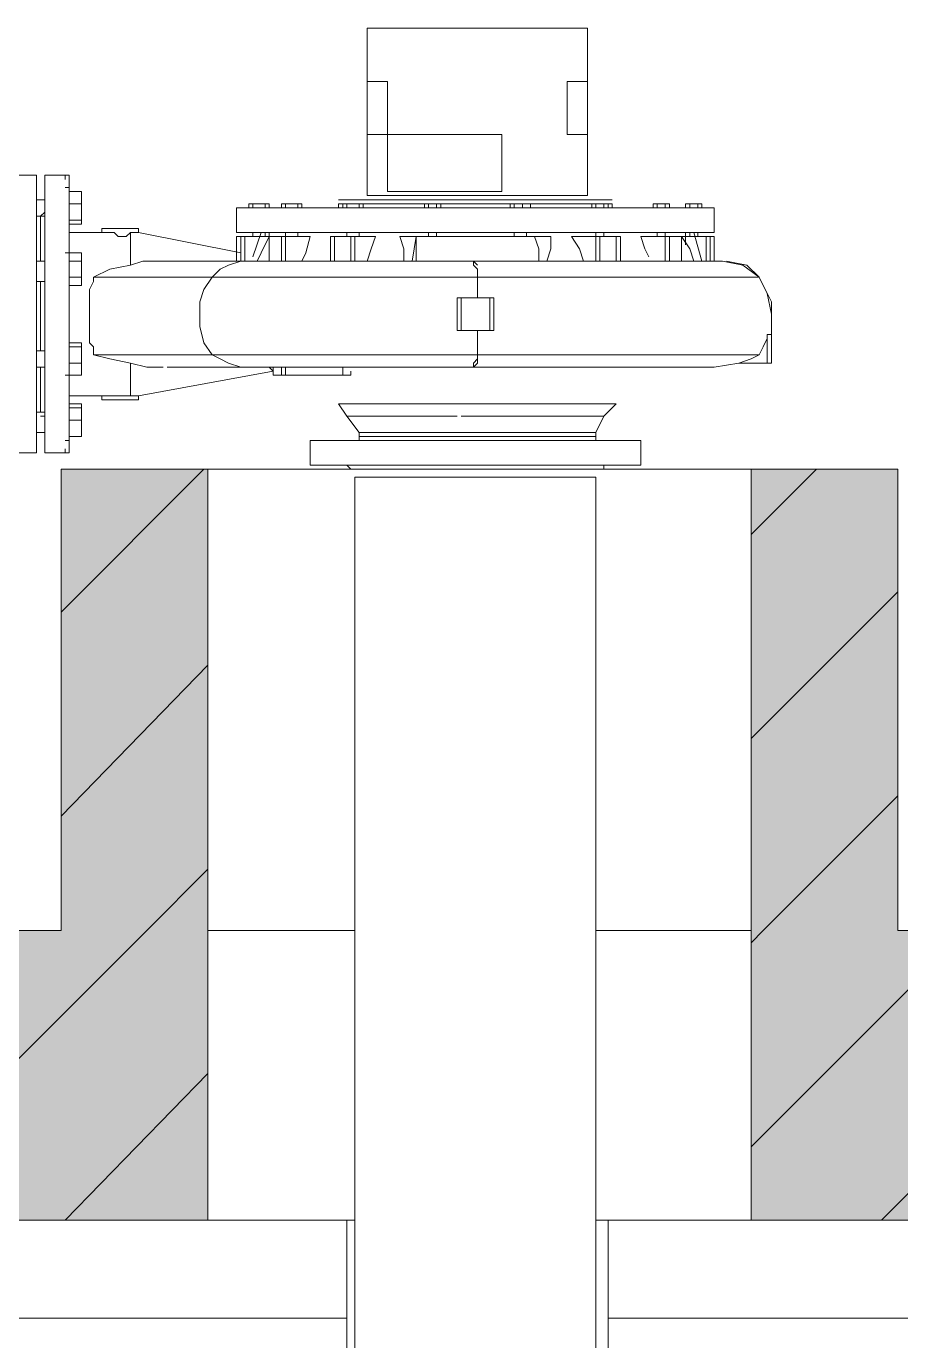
# Model space of a CAD drawing. Extents: x -187 to 52, y -9 to 65.
# Drawn here: x -128.568 to -127.662, y 35.073 to 36.434 of the extents above; entities that cross this region are included whole.
import ezdxf

# ---------------------------------------------------------------- set-up
doc = ezdxf.new("R2010")
doc.units = 0
doc.header["$MEASUREMENT"] = 0
doc.layers.add('PDF4_Geometría', color=7, linetype='Continuous')
doc.layers.add('PDF4_Rellenos sólidos', color=7, linetype='Continuous', true_color=0xffffff)

msp = doc.modelspace()

# ---------------------------------------------------------------- hatches: boundary and pattern name
at = {"layer": 'PDF4_Rellenos sólidos', "transparency": 33554559}
h = msp.add_hatch(color=256, dxfattribs=at)
h.paths.add_polyline_path([(-128.38, 35.4975), (-128.38, 35.9754), (-128.5322, 35.9754), (-128.5322, 35.4975)])
h.paths.add_polyline_path([(-127.8175, 35.9754), (-127.8175, 35.4975), (-127.6653, 35.4975), (-127.6653, 35.9754)])
h = msp.add_hatch(color=256, dxfattribs=at)
h.paths.add_polyline_path([(-128.38, 35.1973), (-128.38, 35.4975), (-132.3638, 35.4975), (-132.3638, 35.1973)])
h.paths.add_polyline_path([(-127.8175, 35.4975), (-127.8175, 35.1973), (-123.9225, 35.1973), (-123.9225, 35.4975)])

# ---------------------------------------------------------------- linework, layer by layer
at = {"layer": 'PDF4_Geometría', "lineweight": 9}
for points in [[(-124.1213, 42.2387), (-124.1213, 42.0399), (-124.1213, 35.4975), (-124.282, 35.4975), (-124.282, 37.5063), (-125.2843, 37.5063), (-125.2843, 35.4975), (-126.6714, 35.4975), (-126.8702, 35.4975), (-127.6653, 35.4975)], [(-128.5576, 36.2545), (-128.5576, 36.2672), (-128.5576, 36.2757), (-128.5576, 36.2799), (-128.5576, 36.2757), (-128.5576, 36.2672), (-128.5576, 36.2418), (-128.5576, 36.2122), (-128.5576, 36.1742), (-128.5576, 36.1361), (-128.5576, 36.17), (-128.5491, 36.17), (-128.5491, 36.1742), (-128.5491, 36.1869), (-128.5491, 36.1911), (-128.5576, 36.1911), (-128.5576, 36.1953)], [(-128.5491, 36.1361), (-128.5491, 36.1742), (-128.5491, 36.2122), (-128.5491, 36.2418), (-128.5491, 36.2672), (-128.5491, 36.2757), (-128.5491, 36.2799), (-128.5491, 36.2757), (-128.5491, 36.2672), (-128.5491, 36.2545)], [(-128.5238, 36.2799), (-128.5491, 36.2799)], [(-128.5491, 36.2545), (-128.5491, 36.2672), (-128.5491, 36.2757), (-128.5491, 36.2799), (-128.5491, 36.2757), (-128.5491, 36.2672), (-128.5491, 36.2418), (-128.5491, 36.2122), (-128.5491, 36.1742), (-128.5491, 36.1361)], [(-128.528, 36.2757), (-128.528, 36.2799), (-128.528, 36.2757)], [(-128.528, 36.2757), (-128.528, 36.2799), (-128.528, 36.2757)], [(-128.5238, 36.2207), (-128.5238, 36.2376), (-128.5238, 36.2418), (-128.5238, 36.2461), (-128.5238, 36.2503), (-128.5238, 36.2545), (-128.5238, 36.2672), (-128.5238, 36.2757), (-128.5238, 36.2799), (-128.5238, 36.2757), (-128.5238, 36.2672), (-128.5238, 36.2418), (-128.5238, 36.2122), (-128.5238, 36.1742), (-128.5238, 36.1361), (-128.5238, 36.0938), (-128.5238, 36.06), (-128.5238, 36.0304), (-128.5238, 36.005), (-128.5238, 35.9966), (-128.5238, 35.9923), (-128.5238, 35.9966), (-128.5238, 36.005), (-128.5238, 36.0135), (-128.5238, 36.005), (-128.5238, 36.0135), (-128.5238, 36.0177), (-128.5238, 36.0135), (-128.5238, 36.0092), (-128.5111, 36.0092), (-128.5111, 36.0262), (-128.5111, 36.0389)], [(-128.5238, 36.2672), (-128.528, 36.2672)], [(-128.5238, 36.2588), (-128.5238, 36.2672), (-128.5238, 36.2588)], [(-128.5238, 36.2588), (-128.5238, 36.2672), (-128.5238, 36.2588)], [(-128.5238, 36.2588), (-128.5238, 36.2672), (-128.5238, 36.2588)], [(-128.5111, 36.2334), (-128.5111, 36.2503), (-128.5238, 36.2503), (-128.5238, 36.2588), (-128.5238, 36.2672), (-128.5238, 36.2588), (-128.5238, 36.2461), (-128.5238, 36.2334)], [(-128.5576, 36.2588), (-128.5576, 36.2503)], [(-128.5491, 36.2545), (-128.5576, 36.2545)], [(-128.5491, 36.2545), (-128.5576, 36.2545)], [(-128.5491, 36.2503), (-128.5491, 36.2588)], [(-128.5491, 36.2545), (-128.5491, 36.2503), (-128.5491, 36.2461), (-128.5491, 36.2418), (-128.5491, 36.2376), (-128.5491, 36.2207), (-128.5491, 36.1996)], [(-128.5111, 36.2503), (-128.5111, 36.263), (-128.5238, 36.263)], [(-127.8556, 36.2461), (-127.8598, 36.2461), (-127.881, 36.2461), (-127.9106, 36.2461), (-127.9486, 36.2461), (-127.9951, 36.2461), (-128.0459, 36.2461), (-128.1009, 36.2461), (-128.1558, 36.2461), (-128.2108, 36.2461), (-128.2573, 36.2461), (-128.2954, 36.2461), (-128.325, 36.2461), (-128.3419, 36.2461), (-128.3504, 36.2461), (-128.3419, 36.2461), (-128.3377, 36.2461), (-128.3377, 36.2503), (-128.3335, 36.2503), (-128.3208, 36.2503), (-128.3165, 36.2503), (-128.3165, 36.2461), (-128.3039, 36.2461), (-128.3039, 36.2503), (-128.2996, 36.2503), (-128.2869, 36.2503), (-128.2827, 36.2503), (-128.2827, 36.2461), (-128.2573, 36.2461), (-128.2447, 36.2461)], [(-128.3335, 36.2461), (-128.3335, 36.2503)], [(-128.3208, 36.2461), (-128.3208, 36.2503)], [(-128.2996, 36.2461), (-128.2996, 36.2503)], [(-128.2869, 36.2461), (-128.2869, 36.2503)], [(-128.2193, 36.2503), (-128.2193, 36.2461), (-128.2235, 36.2461), (-128.2362, 36.2461), (-128.2404, 36.2461), (-128.2404, 36.2503)], [(-128.2362, 36.2461), (-128.2362, 36.2503)], [(-128.2235, 36.2461), (-128.2235, 36.2503)], [(-128.1516, 36.2461), (-128.1516, 36.2503)], [(-128.1432, 36.2461), (-128.1432, 36.2503)], [(-128.0628, 36.2461), (-128.0628, 36.2503)], [(-128.0543, 36.2461), (-128.0543, 36.2503)], [(-127.9655, 36.2503), (-127.9655, 36.2461), (-127.9698, 36.2461), (-127.9782, 36.2461), (-127.9824, 36.2461), (-127.9824, 36.2503)], [(-127.9782, 36.2461), (-127.9782, 36.2503)], [(-127.9698, 36.2461), (-127.9698, 36.2503)], [(-127.8725, 36.2207), (-127.8598, 36.2207), (-127.8556, 36.2207), (-127.8556, 36.2461), (-127.8598, 36.2461), (-127.8683, 36.2461), (-127.8683, 36.2503), (-127.8725, 36.2503), (-127.881, 36.2503), (-127.8852, 36.2503), (-127.8852, 36.2461), (-127.9021, 36.2461), (-127.9021, 36.2503), (-127.9063, 36.2503), (-127.9148, 36.2503), (-127.919, 36.2503), (-127.919, 36.2461), (-127.9486, 36.2461), (-127.9613, 36.2461)], [(-127.9148, 36.2461), (-127.9148, 36.2503)], [(-127.9063, 36.2461), (-127.9063, 36.2503)], [(-127.881, 36.2461), (-127.881, 36.2503)], [(-127.8725, 36.2461), (-127.8725, 36.2503)], [(-128.5491, 36.2461), (-128.5491, 36.2376), (-128.5576, 36.2376), (-128.5534, 36.2376), (-128.5534, 36.2207), (-128.5534, 36.1996), (-128.5534, 36.1911), (-128.5534, 36.1996), (-128.5534, 36.2207), (-128.5534, 36.2376), (-128.5491, 36.2418)], [(-128.5576, 36.2461), (-128.5576, 36.2376), (-128.5576, 36.2207), (-128.5576, 36.1996)], [(-128.3504, 36.2461), (-128.3504, 36.2207)], [(-128.5238, 36.2334), (-128.5238, 36.2292), (-128.5238, 36.2334)], [(-128.5238, 36.2334), (-128.5238, 36.2292), (-128.5238, 36.2334)], [(-128.5238, 36.2334), (-128.5238, 36.2292), (-128.5238, 36.2334)], [(-128.5238, 36.2334), (-128.5238, 36.2292), (-128.5238, 36.2334)], [(-128.5534, 36.1996), (-128.5534, 36.2038), (-128.5534, 36.2122)], [(-128.3335, 36.2207), (-128.3419, 36.2207), (-128.3504, 36.2207), (-128.3419, 36.2207), (-128.325, 36.2207), (-128.2954, 36.2207), (-128.2573, 36.2207), (-128.2108, 36.2207), (-128.1558, 36.2207), (-128.1009, 36.2207), (-128.0459, 36.2207), (-127.9951, 36.2207), (-127.9486, 36.2207), (-127.9106, 36.2207), (-127.881, 36.2207), (-127.8598, 36.2207), (-127.8556, 36.2207)], [(-128.3165, 36.2207), (-128.3165, 36.208)], [(-128.3123, 36.2207), (-128.3039, 36.2207)], [(-128.2996, 36.2207), (-128.2996, 36.2165)], [(-128.2869, 36.2165), (-128.2869, 36.2207)], [(-128.2362, 36.2207), (-128.2362, 36.2165)], [(-128.2235, 36.2165), (-128.2235, 36.2207)], [(-128.1516, 36.2207), (-128.1516, 36.2165)], [(-128.1432, 36.2165), (-128.1432, 36.2207)], [(-128.0755, 36.2207), (-128.0628, 36.2207), (-128.0628, 36.2165)], [(-128.0543, 36.2207), (-128.029, 36.2207)], [(-128.0501, 36.2165), (-128.0501, 36.2207)], [(-127.9782, 36.2207), (-127.9782, 36.2165)], [(-127.9698, 36.2165), (-127.9698, 36.2207)], [(-127.9148, 36.2207), (-127.9148, 36.2165)], [(-127.9063, 36.2165), (-127.9063, 36.2207)], [(-127.8936, 36.2207), (-127.8852, 36.2207)], [(-127.8852, 36.208), (-127.8852, 36.2207), (-127.881, 36.2207)], [(-128.5491, 36.1953), (-128.5491, 36.1911), (-128.5491, 36.1869), (-128.5491, 36.1826)], [(-128.5238, 36.1911), (-128.5238, 36.1869), (-128.5238, 36.1826), (-128.5238, 36.1784), (-128.5238, 36.1742), (-128.5111, 36.1742), (-128.5111, 36.1657), (-128.5238, 36.1657), (-128.5238, 36.1742), (-128.5238, 36.1911), (-128.5238, 36.1996), (-128.528, 36.1996)], [(-128.5111, 36.1742), (-128.5111, 36.1911), (-128.5238, 36.1911), (-128.5238, 36.1869), (-128.5238, 36.1784), (-128.5238, 36.17), (-128.5238, 36.1615), (-128.5238, 36.17), (-128.5238, 36.1826), (-128.5238, 36.1953), (-128.5238, 36.1996), (-128.5111, 36.1996), (-128.5111, 36.1911)], [(-128.5238, 36.1996), (-128.5238, 36.1953)], [(-128.5576, 36.1911), (-128.5576, 36.1869), (-128.5576, 36.1742), (-128.5576, 36.17)], [(-128.5238, 36.1784), (-128.5238, 36.1869)], [(-128.5534, 36.1023), (-128.5534, 36.1361), (-128.5534, 36.17)], [(-128.5491, 36.1784), (-128.5491, 36.1742)], [(-128.5491, 36.17), (-128.5491, 36.1361), (-128.5491, 36.1023)], [(-128.5576, 36.0981), (-128.5576, 36.1023), (-128.5576, 36.1361), (-128.5576, 36.0938), (-128.5576, 36.06), (-128.5576, 36.0304), (-128.5576, 36.005), (-128.5576, 35.9966), (-128.5576, 35.9923), (-128.5576, 35.9966), (-128.5576, 36.005), (-128.5576, 36.0135), (-128.5576, 36.0177), (-128.5576, 36.0135), (-128.5576, 36.0219)], [(-128.5491, 36.1361), (-128.5491, 36.0981)], [(-128.5491, 36.1361), (-128.5491, 36.0938), (-128.5491, 36.06), (-128.5491, 36.0304), (-128.5491, 36.005), (-128.5491, 35.9966), (-128.5491, 35.9923), (-128.5491, 35.9966), (-128.5491, 36.005), (-128.5491, 36.0135)], [(-128.528, 36.0727), (-128.5238, 36.0727), (-128.5238, 36.0854), (-128.5238, 36.1023), (-128.5238, 36.1065), (-128.5111, 36.1065), (-128.5111, 36.1023), (-128.5238, 36.1023), (-128.5238, 36.0896), (-128.5238, 36.0769), (-128.5238, 36.0727), (-128.5238, 36.0769)], [(-128.5111, 36.0854), (-128.5111, 36.1023)], [(-128.5491, 36.0811), (-128.5491, 36.0854), (-128.5491, 36.0896), (-128.5491, 36.0938), (-128.5491, 36.06), (-128.5491, 36.0304), (-128.5491, 36.005), (-128.5491, 35.9966), (-128.5491, 35.9923), (-128.5491, 35.9966), (-128.5491, 36.005), (-128.5491, 36.0135), (-128.5491, 36.0177), (-128.5491, 36.0135), (-128.5491, 36.0219)], [(-128.5238, 36.0938), (-128.5238, 36.0896), (-128.5238, 36.0854), (-128.5238, 36.0811), (-128.5238, 36.0854), (-128.5111, 36.0854), (-128.5111, 36.0727), (-128.5238, 36.0727)], [(-128.5491, 36.0262), (-128.5491, 36.0346), (-128.5491, 36.0431), (-128.5491, 36.0346), (-128.5576, 36.0346), (-128.5534, 36.0346), (-128.5534, 36.0515), (-128.5534, 36.0727), (-128.5534, 36.0811), (-128.5534, 36.0727), (-128.5534, 36.0515), (-128.5534, 36.0346)], [(-128.5576, 36.0811), (-128.5576, 36.0727), (-128.5576, 36.0515), (-128.5576, 36.0346), (-128.5576, 36.0262)], [(-128.5534, 36.06), (-128.5534, 36.0685), (-128.5534, 36.0727)], [(-128.5491, 36.0769), (-128.5491, 36.0727), (-128.5491, 36.0515), (-128.5491, 36.0346)], [(-128.5534, 36.0431), (-128.5534, 36.0473)], [(-128.5238, 36.0346), (-128.5238, 36.0515)], [(-128.5238, 36.0389), (-128.5238, 36.0431), (-128.5238, 36.0389)], [(-128.5238, 36.0389), (-128.5238, 36.0431), (-128.5238, 36.0389)], [(-128.5111, 36.0092), (-128.5111, 36.0135), (-128.5111, 36.0304), (-128.5111, 36.0431), (-128.5238, 36.0431)], [(-128.5238, 36.0389), (-128.5111, 36.0389), (-128.5111, 36.0262), (-128.5111, 36.0092), (-128.5238, 36.0092), (-128.5238, 36.0135)], [(-128.5534, 36.0304), (-128.5491, 36.0304), (-128.5491, 36.0262), (-128.5491, 36.0219), (-128.5491, 36.0177)], [(-128.5238, 36.0262), (-128.5111, 36.0262)], [(-128.528, 36.005), (-128.5238, 36.005)], [(-128.5238, 36.0135), (-128.5238, 36.005), (-128.5238, 36.0135)], [(-128.5238, 36.0135), (-128.5238, 36.005), (-128.5238, 36.0135)], [(-128.2743, 36.005), (-128.2743, 35.9796), (-128.2658, 35.9796), (-128.2489, 35.9796), (-128.2277, 35.9796), (-128.2362, 35.9796), (-128.2277, 35.9796), (-128.215, 35.9796), (-128.1897, 35.9796), (-128.1685, 35.9796), (-128.1558, 35.9796), (-128.1474, 35.9796), (-128.122, 35.9796)], [(-128.2235, 36.005), (-128.2489, 36.005), (-128.2658, 36.005), (-128.2743, 36.005), (-128.2658, 36.005), (-128.2489, 36.005), (-128.2235, 36.005), (-128.1897, 36.005), (-128.1474, 36.005), (-128.1009, 36.005), (-128.0586, 36.005), (-128.0163, 36.005), (-127.9824, 36.005), (-127.9528, 36.005), (-127.9359, 36.005), (-127.9317, 36.005)], [(-127.9698, 35.9754), (-127.9698, 35.9796), (-127.974, 35.9796), (-127.9528, 35.9796), (-127.9359, 35.9796), (-127.9317, 35.9796), (-127.9317, 36.005), (-127.9359, 36.005), (-127.9528, 36.005), (-127.9782, 36.005)], [(-128.5491, 35.9923), (-128.5238, 35.9923)], [(-128.528, 35.9966), (-128.528, 35.9923), (-128.528, 35.9966)], [(-128.528, 35.9966), (-128.528, 35.9923), (-128.528, 35.9966)], [(-128.2743, 35.9796), (-128.2658, 35.9796), (-128.2489, 35.9796), (-128.2235, 35.9796), (-128.1897, 35.9796), (-128.1474, 35.9796), (-128.1009, 35.9796), (-128.0586, 35.9796), (-128.0163, 35.9796), (-127.9824, 35.9796), (-127.9528, 35.9796), (-127.9359, 35.9796), (-127.9317, 35.9796)], [(-128.2362, 35.9796), (-128.232, 35.9754), (-128.2277, 35.9754), (-128.2108, 35.9754), (-128.1897, 35.9754), (-128.1558, 35.9754), (-128.122, 35.9754)], [(-128.1178, 35.9796), (-128.0839, 35.9796), (-128.0586, 35.9796)], [(-128.0543, 35.9796), (-128.0459, 35.9796), (-128.0374, 35.9796)], [(-128.0332, 35.9796), (-128.0163, 35.9796), (-127.9909, 35.9796), (-127.974, 35.9796), (-127.9698, 35.9796)], [(-128.5322, 35.8274), (-128.3842, 35.9754)], [(-128.38, 35.9754), (-128.3631, 35.9754), (-128.3419, 35.9754), (-128.3081, 35.9754), (-128.27, 35.9754), (-128.2277, 35.9754), (-128.177, 35.9754), (-128.1262, 35.9754), (-128.0713, 35.9754), (-128.0205, 35.9754), (-127.9698, 35.9754), (-127.9275, 35.9754), (-127.8894, 35.9754), (-127.8556, 35.9754), (-127.8344, 35.9754), (-127.8175, 35.9754)], [(-128.1178, 35.9754), (-128.0839, 35.9754), (-128.0459, 35.9754), (-128.0163, 35.9754), (-127.9909, 35.9754), (-127.9782, 35.9754), (-127.9698, 35.9754), (-127.9782, 35.9754), (-127.9909, 35.9754), (-128.0163, 35.9754), (-128.0459, 35.9754), (-128.0839, 35.9754), (-128.122, 35.9754), (-128.1558, 35.9754), (-128.1897, 35.9754), (-128.2108, 35.9754), (-128.2277, 35.9754), (-128.232, 35.9754)], [(-128.2277, 35.967), (-127.9782, 35.967), (-127.9909, 35.967), (-128.0121, 35.967), (-128.0417, 35.967), (-128.0713, 35.967), (-128.1009, 35.967), (-128.1305, 35.967), (-128.1601, 35.967), (-128.1897, 35.967), (-128.2108, 35.967), (-128.2277, 35.967), (-128.2277, 34.2288), (-127.9782, 34.2288), (-127.9782, 35.967)], [(-127.8175, 35.9078), (-127.7498, 35.9754)], [(-127.8175, 35.6963), (-127.6653, 35.8485)], [(-128.5322, 35.6159), (-128.38, 35.7724)], [(-127.8175, 35.4848), (-127.8048, 35.4975), (-127.6653, 35.6371)], [(-128.7437, 35.1973), (-128.4434, 35.4975), (-128.38, 35.561)], [(-128.5322, 35.4975), (-129.4161, 35.4975), (-129.6191, 35.4975), (-131.0147, 35.4975)], [(-128.38, 35.4975), (-128.3631, 35.4975), (-128.3419, 35.4975), (-128.3081, 35.4975), (-128.27, 35.4975), (-128.2277, 35.4975), (-128.27, 35.4975), (-128.3081, 35.4975), (-128.3419, 35.4975), (-128.3631, 35.4975)], [(-127.8344, 35.4975), (-127.8556, 35.4975), (-127.8894, 35.4975), (-127.9275, 35.4975), (-127.9698, 35.4975), (-127.9782, 35.4975), (-127.974, 35.4975), (-127.9275, 35.4975), (-127.8894, 35.4975), (-127.8556, 35.4975), (-127.8344, 35.4975), (-127.8175, 35.4975)], [(-127.8175, 35.2734), (-127.5934, 35.4975)], [(-127.6822, 35.1973), (-127.3819, 35.4975)], [(-128.528, 35.1973), (-128.38, 35.3495)], [(-132.165, 35.0958), (-132.165, 35.1973), (-128.2362, 35.1973), (-128.2658, 35.1973), (-128.3123, 35.1973), (-128.3461, 35.1973), (-128.3758, 35.1973), (-128.3927, 35.1973), (-128.3969, 35.1973), (-128.3927, 35.1973), (-128.3758, 35.1973), (-128.3461, 35.1973), (-128.3123, 35.1973), (-128.2658, 35.1973), (-128.2277, 35.1973), (-128.27, 35.1973), (-128.3081, 35.1973), (-128.3419, 35.1973), (-128.3631, 35.1973), (-128.38, 35.1973)], [(-128.2362, 35.1973), (-128.2362, 34.2288)], [(-124.1213, 35.0958), (-127.9655, 35.0958), (-124.1213, 35.0958), (-124.1213, 35.1973), (-127.9655, 35.1973), (-127.9317, 35.1973), (-127.8852, 35.1973), (-127.8513, 35.1973), (-127.8217, 35.1973), (-127.8048, 35.1973), (-127.8006, 35.1973), (-127.8048, 35.1973), (-127.8217, 35.1973), (-127.8513, 35.1973), (-127.8852, 35.1973), (-127.9317, 35.1973), (-127.9782, 35.1973), (-127.974, 35.1973), (-127.9275, 35.1973), (-127.8894, 35.1973), (-127.8556, 35.1973), (-127.8344, 35.1973), (-127.8175, 35.1973)], [(-127.9655, 34.2288), (-127.9655, 35.1973)]]:
    msp.add_lwpolyline(points, dxfattribs=at)
at = {"layer": 'PDF4_Geometría', "color": 1, "lineweight": 9}
for points in [[(-128.215, 36.4322), (-128.215, 36.3772)], [(-128.2024, 36.4322), (-128.2108, 36.4322), (-128.215, 36.4322), (-128.2108, 36.4322), (-128.1939, 36.4322), (-128.1685, 36.4322), (-128.1389, 36.4322), (-128.1009, 36.4322), (-128.067, 36.4322), (-128.0332, 36.4322), (-128.0078, 36.4322), (-127.9951, 36.4322), (-127.9867, 36.4322), (-127.9951, 36.4322), (-127.9994, 36.4322)], [(-127.9867, 36.3772), (-127.9867, 36.4322)], [(-128.215, 36.3222), (-128.215, 36.3772), (-128.215, 36.3222)], [(-128.215, 36.3603), (-128.215, 36.3687), (-128.215, 36.373), (-128.215, 36.3687), (-128.215, 36.3603), (-128.215, 36.3391), (-128.215, 36.3307)], [(-128.215, 36.373), (-128.215, 36.3687), (-128.215, 36.3603)], [(-128.215, 36.3307), (-128.215, 36.3391), (-128.215, 36.3603), (-128.215, 36.3687), (-128.215, 36.373)], [(-127.9867, 36.3349), (-127.9867, 36.3307), (-127.9867, 36.3433), (-127.9867, 36.3391), (-127.9867, 36.3433), (-127.9867, 36.3391), (-127.9867, 36.3307), (-127.9867, 36.3349), (-127.9867, 36.3391), (-127.9867, 36.3603), (-127.9867, 36.3645), (-127.9867, 36.3603), (-127.9867, 36.3687), (-127.9867, 36.373), (-127.9867, 36.3687), (-127.9867, 36.3603), (-127.9867, 36.356), (-127.9867, 36.3603), (-127.9867, 36.356), (-127.9867, 36.3518), (-127.9867, 36.3391), (-127.9867, 36.3307), (-127.9867, 36.3349), (-127.9867, 36.3391), (-127.9867, 36.3603), (-127.9867, 36.3645), (-127.9867, 36.3603), (-127.9867, 36.3687), (-127.9867, 36.373), (-127.9867, 36.3687), (-127.9867, 36.3603), (-127.9867, 36.356), (-127.9867, 36.3518), (-127.9867, 36.3391), (-127.9867, 36.3349), (-127.9867, 36.3307), (-127.9867, 36.3349), (-127.9867, 36.3391), (-127.9867, 36.3476), (-127.9867, 36.3518), (-127.9867, 36.3433), (-127.9867, 36.3391), (-127.9867, 36.3349), (-127.9867, 36.3391), (-127.9867, 36.3433), (-127.9867, 36.3307), (-127.9867, 36.3349), (-127.9867, 36.3307), (-127.9867, 36.3349), (-127.9867, 36.3391), (-127.9867, 36.3433), (-127.9867, 36.3307), (-127.9867, 36.3349), (-127.9867, 36.3307), (-127.9867, 36.3349), (-127.9867, 36.3307), (-127.9867, 36.3349), (-127.9867, 36.3307), (-127.9867, 36.3349), (-127.9867, 36.3391), (-127.9867, 36.3433), (-127.9867, 36.3391)], [(-128.215, 36.3603), (-128.215, 36.3645), (-128.215, 36.3603), (-128.215, 36.356)], [(-128.215, 36.356), (-128.215, 36.3603), (-128.215, 36.3645), (-128.215, 36.3603)], [(-128.215, 36.3603), (-128.215, 36.356), (-128.215, 36.3518), (-128.215, 36.3391), (-128.215, 36.3349), (-128.215, 36.3391), (-128.215, 36.3433)], [(-128.215, 36.356), (-128.215, 36.3603)], [(-128.215, 36.356), (-128.215, 36.3518)], [(-128.215, 36.3518), (-128.215, 36.3391)], [(-128.215, 36.3349), (-128.215, 36.3391), (-128.215, 36.3433)], [(-128.215, 36.3307), (-128.215, 36.3349), (-128.215, 36.3391), (-128.215, 36.3433), (-128.215, 36.3391), (-128.215, 36.3433)], [(-128.215, 36.3349), (-128.215, 36.3391)], [(-128.215, 36.3307), (-128.215, 36.3349), (-128.215, 36.3307)], [(-128.215, 36.3349), (-128.215, 36.3307), (-128.215, 36.3349)], [(-128.215, 36.3349), (-128.215, 36.3307), (-128.215, 36.3349)], [(-128.215, 36.3349), (-128.215, 36.3307), (-128.215, 36.3349)], [(-128.215, 36.3222), (-128.215, 36.2588)], [(-128.1178, 36.263), (-128.1432, 36.263), (-128.1685, 36.263), (-128.1939, 36.263), (-128.1939, 36.3222), (-128.1685, 36.3222), (-128.1432, 36.3222), (-128.1347, 36.3222)], [(-128.0755, 36.263), (-128.0755, 36.3222), (-128.0882, 36.3222)], [(-127.9867, 36.2588), (-127.9867, 36.3222)], [(-127.9994, 36.2545), (-127.9909, 36.2545), (-127.9698, 36.2545), (-127.9613, 36.2545), (-127.9655, 36.2545), (-127.9867, 36.2545), (-128.0163, 36.2545), (-128.0501, 36.2545), (-128.0924, 36.2545), (-128.1009, 36.2545), (-128.1432, 36.2545), (-128.1812, 36.2545), (-128.2108, 36.2545), (-128.232, 36.2545), (-128.2404, 36.2545), (-128.2447, 36.2545), (-128.2362, 36.2545), (-128.2193, 36.2545), (-128.2024, 36.2545), (-128.2066, 36.2545), (-128.232, 36.2545), (-128.2404, 36.2545), (-128.232, 36.2545), (-128.2066, 36.2545), (-128.177, 36.2545), (-128.1432, 36.2545), (-128.1009, 36.2545), (-128.1389, 36.2545), (-128.1728, 36.2545), (-128.1981, 36.2545), (-128.215, 36.2545), (-128.2193, 36.2545), (-128.215, 36.2545), (-128.2024, 36.2545)], [(-128.2447, 36.2503), (-128.2447, 36.2461)], [(-128.2404, 36.2503), (-128.2447, 36.2503), (-128.2404, 36.2503)], [(-128.1558, 36.2503), (-128.177, 36.2503), (-128.2108, 36.2503), (-128.2193, 36.2503), (-128.2108, 36.2503), (-128.2024, 36.2503)], [(-127.9994, 36.2588), (-127.9951, 36.2588), (-127.9867, 36.2588), (-127.9951, 36.2588), (-128.0078, 36.2588), (-128.0332, 36.2588), (-128.067, 36.2588), (-128.1009, 36.2588), (-128.1389, 36.2588), (-128.1685, 36.2588), (-128.1939, 36.2588), (-128.2108, 36.2588), (-128.215, 36.2588), (-128.2108, 36.2588), (-128.2024, 36.2588)], [(-128.1389, 36.2503), (-128.1009, 36.2503), (-128.067, 36.2503)], [(-128.1051, 36.263), (-128.1009, 36.263)], [(-128.0459, 36.2503), (-128.0247, 36.2503), (-127.9951, 36.2503), (-127.9824, 36.2503), (-127.9951, 36.2503), (-127.9994, 36.2503)], [(-127.9655, 36.2503), (-127.9613, 36.2503), (-127.9655, 36.2503)], [(-127.9613, 36.2461), (-127.9613, 36.2503)], [(-128.3461, 36.1996), (-128.4519, 36.2207), (-128.4519, 36.2249), (-128.4899, 36.2249), (-128.4899, 36.2207), (-128.5238, 36.2207)], [(-128.4857, 36.2249), (-128.4773, 36.2249), (-128.473, 36.2249), (-128.4773, 36.2249), (-128.4857, 36.2249), (-128.4899, 36.2249)], [(-128.4984, 36.0938), (-128.4984, 36.1023), (-128.5026, 36.1065), (-128.5026, 36.115), (-128.5026, 36.1234), (-128.5026, 36.1277), (-128.5026, 36.1361), (-128.5026, 36.1446), (-128.5026, 36.1488), (-128.5026, 36.1573), (-128.5026, 36.1615), (-128.4984, 36.17), (-128.4984, 36.1742), (-128.4815, 36.1826), (-128.4603, 36.1869), (-128.4603, 36.1911), (-128.4603, 36.1953), (-128.4603, 36.1996), (-128.4603, 36.2038), (-128.4603, 36.208), (-128.4603, 36.2122), (-128.4603, 36.2165), (-128.4603, 36.2207), (-128.4646, 36.2165), (-128.473, 36.2165), (-128.4773, 36.2207), (-128.4857, 36.2207), (-128.4899, 36.2207)], [(-128.4773, 36.2207), (-128.473, 36.2165), (-128.4646, 36.2165), (-128.4603, 36.2207), (-128.4561, 36.2207), (-128.4519, 36.2207), (-128.4561, 36.2207)], [(-128.1009, 36.1911), (-128.1601, 36.1911), (-128.215, 36.1911), (-128.2658, 36.1911), (-128.3081, 36.1911), (-128.3377, 36.1911), (-128.3461, 36.1911), (-128.3461, 36.1996), (-128.3461, 36.2165), (-128.3504, 36.2165), (-128.3504, 36.2038), (-128.3504, 36.1911), (-128.3504, 36.2165)], [(-128.3335, 36.2165), (-128.3461, 36.2165)], [(-128.3419, 36.2165), (-128.3461, 36.2165), (-128.3419, 36.2165)], [(-128.3165, 36.208), (-128.3165, 36.2165), (-128.3419, 36.2165), (-128.3419, 36.1996), (-128.3419, 36.1911)], [(-128.3081, 36.2207), (-128.3039, 36.2207), (-128.2996, 36.2207), (-128.3039, 36.2207), (-128.3123, 36.2207), (-128.3208, 36.2207), (-128.325, 36.2207), (-128.3335, 36.1953)], [(-128.325, 36.2165), (-128.3165, 36.2165), (-128.325, 36.1996), (-128.3292, 36.1911)], [(-128.3208, 36.2207), (-128.3165, 36.2207), (-128.3123, 36.2207)], [(-128.3208, 36.2165), (-128.3165, 36.2165), (-128.3165, 36.1911), (-128.3165, 36.1996)], [(-128.3165, 36.1911), (-128.3165, 36.2038), (-128.3165, 36.2165), (-128.3081, 36.2165), (-128.3039, 36.2165), (-128.3039, 36.2038), (-128.3039, 36.1911)], [(-128.2996, 36.1911), (-128.2996, 36.2038), (-128.2996, 36.2165), (-128.3039, 36.2165), (-128.2954, 36.2165)], [(-128.2743, 36.2165), (-128.2996, 36.2165)], [(-128.2531, 36.2207), (-128.2447, 36.2207), (-128.2362, 36.2207), (-128.2573, 36.2207), (-128.2743, 36.2207), (-128.2869, 36.2207), (-128.2785, 36.2207), (-128.27, 36.2207)], [(-128.2869, 36.2165), (-128.2743, 36.2165), (-128.2785, 36.1996), (-128.2827, 36.1911)], [(-128.2531, 36.1911), (-128.2531, 36.2038), (-128.2531, 36.2165), (-128.2531, 36.1911), (-128.2531, 36.1996)], [(-128.2489, 36.1911), (-128.2489, 36.2038), (-128.2489, 36.2165), (-128.2531, 36.2165)], [(-128.232, 36.1911), (-128.232, 36.2038), (-128.232, 36.2165), (-128.2404, 36.2165), (-128.2489, 36.2165), (-128.232, 36.2165), (-128.2277, 36.2165), (-128.2277, 36.2038), (-128.2277, 36.1911)], [(-128.2489, 36.208), (-128.2489, 36.2122)], [(-128.2066, 36.2165), (-128.2277, 36.2165)], [(-128.1643, 36.2207), (-128.1558, 36.2207), (-128.1516, 36.2207), (-128.1685, 36.2207), (-128.1897, 36.2207), (-128.215, 36.2207), (-128.2235, 36.2207)], [(-128.2235, 36.2165), (-128.2066, 36.2165), (-128.2108, 36.2038), (-128.215, 36.1911)], [(-128.215, 36.2207), (-128.2024, 36.2207), (-128.1897, 36.2207)], [(-128.177, 36.1911), (-128.177, 36.2038), (-128.1812, 36.2165), (-128.1558, 36.2165), (-128.1516, 36.2165)], [(-128.1812, 36.2165), (-128.1643, 36.2165), (-128.1389, 36.2165), (-128.1136, 36.2165), (-128.0882, 36.2165), (-128.0628, 36.2165), (-128.0417, 36.2165), (-128.0247, 36.2165)], [(-128.1685, 36.1911), (-128.1643, 36.2165), (-128.1643, 36.2038), (-128.1643, 36.1911), (-128.1643, 36.1996), (-128.1643, 36.2122)], [(-128.1643, 36.2165), (-128.1643, 36.2122), (-128.1643, 36.2165)], [(-128.0628, 36.2207), (-128.0882, 36.2207), (-128.1136, 36.2207), (-128.1432, 36.2207)], [(-128.1432, 36.2165), (-128.1305, 36.2165), (-128.1009, 36.2165), (-128.0755, 36.2165), (-128.0628, 36.2165)], [(-128.1136, 36.2207), (-128.1009, 36.2207), (-128.0882, 36.2207)], [(-127.8725, 36.2165), (-127.8556, 36.2165), (-127.8598, 36.2165), (-127.8556, 36.2165), (-127.8556, 36.2038), (-127.8556, 36.1911), (-127.8598, 36.1911), (-127.881, 36.1911), (-127.9148, 36.1911), (-127.9528, 36.1911), (-128.0036, 36.1911), (-128.0586, 36.1911), (-128.1051, 36.1911), (-128.1009, 36.1869)], [(-127.864, 36.2165), (-127.8598, 36.2165), (-127.8598, 36.2038), (-127.8598, 36.1911), (-127.8556, 36.1911), (-127.8598, 36.1911), (-127.8556, 36.1911), (-127.8471, 36.1911), (-127.826, 36.1869), (-127.8091, 36.1742), (-127.8133, 36.1742), (-127.8302, 36.1742), (-127.8556, 36.1742), (-127.8936, 36.1742), (-127.9359, 36.1742), (-127.9867, 36.1742), (-128.0417, 36.1742), (-128.1009, 36.1742), (-128.1009, 36.1826), (-128.1051, 36.1869), (-128.1051, 36.1911)], [(-127.9782, 36.2207), (-127.9909, 36.2207), (-128.0121, 36.2207), (-128.0374, 36.2207), (-128.0543, 36.2207), (-128.0501, 36.2207), (-128.0374, 36.2207)], [(-128.0543, 36.2165), (-128.0501, 36.2165), (-128.0247, 36.2165), (-128.0247, 36.2038), (-128.029, 36.1911)], [(-128.0417, 36.2165), (-128.0374, 36.2038), (-128.0374, 36.1911)], [(-127.9909, 36.2207), (-128.0036, 36.2207), (-128.0121, 36.2207)], [(-127.9909, 36.1911), (-127.9951, 36.2038), (-128.0036, 36.2165), (-127.9782, 36.2165), (-127.974, 36.2165), (-127.974, 36.2038), (-127.974, 36.1911), (-127.9655, 36.1911), (-127.9571, 36.1911), (-127.9528, 36.1911), (-127.9528, 36.2038), (-127.9528, 36.2165), (-127.9571, 36.2165)], [(-127.9782, 36.1911), (-127.9782, 36.2038), (-127.9782, 36.2165), (-128.0036, 36.2165)], [(-127.9571, 36.1911), (-127.9571, 36.2038), (-127.9571, 36.2165), (-127.9655, 36.2165), (-127.974, 36.2165)], [(-127.9148, 36.2207), (-127.9317, 36.2207), (-127.9486, 36.2207), (-127.9698, 36.2207), (-127.9571, 36.2207), (-127.9486, 36.2207)], [(-127.9698, 36.2165), (-127.9571, 36.2165), (-127.9571, 36.208)], [(-127.9528, 36.1996), (-127.9528, 36.1911), (-127.9528, 36.2165)], [(-127.919, 36.2207), (-127.9232, 36.2207), (-127.9317, 36.2207)], [(-127.9232, 36.1953), (-127.9275, 36.2038), (-127.9317, 36.2165), (-127.9148, 36.2165)], [(-127.9063, 36.1911), (-127.9063, 36.2038), (-127.9063, 36.2165), (-127.9317, 36.2165)], [(-127.8936, 36.2207), (-127.8894, 36.2207), (-127.8852, 36.2207), (-127.8894, 36.2207), (-127.9021, 36.2207), (-127.9063, 36.2207), (-127.8979, 36.2207)], [(-127.8936, 36.1911), (-127.8894, 36.1911), (-127.8936, 36.1911), (-127.9021, 36.1911), (-127.9021, 36.2038), (-127.9021, 36.2165), (-127.9063, 36.2165), (-127.9021, 36.2165), (-127.8936, 36.2165), (-127.8894, 36.2165), (-127.8894, 36.2038), (-127.8894, 36.1911), (-127.8894, 36.2165), (-127.8894, 36.2038), (-127.8894, 36.1911)], [(-127.8767, 36.1911), (-127.881, 36.2038), (-127.8894, 36.2165), (-127.881, 36.2165), (-127.8852, 36.2165)], [(-127.864, 36.1911), (-127.864, 36.2038), (-127.864, 36.2165), (-127.8894, 36.2165)], [(-127.8683, 36.1911), (-127.8767, 36.2207)], [(-127.8556, 36.1911), (-127.8556, 36.2038), (-127.8556, 36.2165)], [(-128.4603, 36.1911), (-128.4603, 36.1869), (-128.4476, 36.1911), (-128.4307, 36.1911), (-128.4223, 36.1911), (-128.418, 36.1911)], [(-128.4223, 36.1911), (-128.3758, 36.1911), (-128.3377, 36.1911), (-128.3335, 36.1911)], [(-128.3377, 36.1911), (-128.3461, 36.1911), (-128.3588, 36.1869), (-128.3673, 36.1826), (-128.3758, 36.1742), (-128.3461, 36.1742), (-128.3081, 36.1742), (-128.2616, 36.1742), (-128.2108, 36.1742), (-128.1558, 36.1742), (-128.1009, 36.1742), (-128.1009, 36.1784), (-128.1009, 36.1826)], [(-127.8429, 36.1911), (-127.8217, 36.1869), (-127.8091, 36.1742), (-127.7964, 36.1488), (-127.7964, 36.115), (-127.7964, 36.0854), (-127.8006, 36.0854), (-127.8302, 36.0854), (-127.8556, 36.0811), (-127.8598, 36.0811), (-127.881, 36.0811), (-127.8894, 36.0811)], [(-127.8852, 36.1911), (-127.881, 36.1911)], [(-128.4984, 36.1742), (-128.4519, 36.1742), (-128.4096, 36.1742), (-128.3758, 36.1742), (-128.3842, 36.1615), (-128.3884, 36.1488), (-128.3884, 36.1361), (-128.3884, 36.1234), (-128.3842, 36.1065), (-128.3758, 36.0938), (-128.4096, 36.0938), (-128.4519, 36.0938), (-128.4984, 36.0938), (-128.4815, 36.0896), (-128.4603, 36.0854)], [(-128.1009, 36.1784), (-128.1009, 36.153), (-128.1009, 36.1657), (-128.1009, 36.1742), (-128.1009, 36.1657), (-128.1009, 36.153), (-128.0924, 36.153), (-128.0882, 36.153), (-128.1178, 36.153), (-128.122, 36.153)], [(-127.8091, 36.1742), (-127.8006, 36.1573), (-127.7964, 36.1361), (-127.7964, 36.115), (-127.8006, 36.115), (-127.8006, 36.0854), (-127.8006, 36.1107), (-127.8006, 36.0854), (-127.8006, 36.115)], [(-128.122, 36.1192), (-128.1178, 36.1192), (-128.0882, 36.1192), (-128.0924, 36.1192), (-128.1009, 36.1192), (-128.1136, 36.1192), (-128.1178, 36.1192), (-128.122, 36.1192), (-128.122, 36.1319), (-128.122, 36.1404), (-128.122, 36.153), (-128.1178, 36.153), (-128.1136, 36.153), (-128.1009, 36.153)], [(-128.1178, 36.1192), (-128.1178, 36.153), (-128.1178, 36.1192)], [(-128.0839, 36.153), (-128.0839, 36.1404), (-128.0839, 36.1319), (-128.0839, 36.1192)], [(-128.1009, 36.0938), (-128.1009, 36.1065), (-128.1009, 36.1192)], [(-127.8091, 36.0938), (-127.8048, 36.1023), (-127.8006, 36.1107), (-127.8006, 36.115), (-127.7964, 36.115)], [(-128.1051, 36.0811), (-128.1009, 36.0854), (-128.1009, 36.0938), (-128.1558, 36.0938), (-128.2108, 36.0938), (-128.2616, 36.0938), (-128.3081, 36.0938), (-128.3461, 36.0938), (-128.3758, 36.0938), (-128.3673, 36.0896), (-128.3588, 36.0854), (-128.3461, 36.0811), (-128.3377, 36.0811), (-128.3039, 36.0811), (-128.2573, 36.0811), (-128.2531, 36.0811)], [(-127.8598, 36.0811), (-127.8556, 36.0811), (-127.8302, 36.0854), (-127.8175, 36.0896), (-127.8091, 36.0938), (-127.8175, 36.0938), (-127.8344, 36.0938), (-127.864, 36.0938), (-127.8979, 36.0938), (-127.9402, 36.0938), (-127.9909, 36.0938), (-128.0459, 36.0938), (-128.1009, 36.0938), (-128.1009, 36.0896), (-128.1051, 36.0854), (-128.1051, 36.0811), (-128.0459, 36.0811), (-127.9951, 36.0811), (-127.9444, 36.0811), (-127.9063, 36.0811), (-127.8767, 36.0811), (-127.8598, 36.0811), (-127.8556, 36.0811)], [(-128.5238, 36.0515), (-128.4899, 36.0515), (-128.4899, 36.0473), (-128.4519, 36.0473), (-128.4519, 36.0515), (-128.3123, 36.0769), (-128.3165, 36.0811)], [(-128.4265, 36.0811), (-128.4434, 36.0811), (-128.4603, 36.0854), (-128.4603, 36.0811), (-128.4603, 36.0769), (-128.4603, 36.0727), (-128.4603, 36.0685), (-128.4603, 36.0642), (-128.4603, 36.06), (-128.4603, 36.0558), (-128.4603, 36.0515), (-128.4561, 36.0515), (-128.4519, 36.0515), (-128.4561, 36.0515)], [(-128.3335, 36.0811), (-128.3715, 36.0811), (-128.418, 36.0811), (-128.4223, 36.0811)], [(-128.3377, 36.0811), (-128.3461, 36.0811)], [(-128.3123, 36.0811), (-128.3123, 36.0727), (-128.3039, 36.0727)], [(-128.3039, 36.0811), (-128.3039, 36.0727), (-128.2996, 36.0727), (-128.2996, 36.0811)], [(-128.2996, 36.0727), (-128.2404, 36.0727)], [(-128.2869, 36.0727), (-128.2912, 36.0727)], [(-128.27, 36.0811), (-128.2531, 36.0811), (-128.2404, 36.0811), (-128.1854, 36.0811), (-128.1262, 36.0811), (-128.1009, 36.0811)], [(-128.232, 36.0769), (-128.232, 36.0727), (-128.2404, 36.0727), (-128.2404, 36.0811)], [(-128.4773, 36.0515), (-128.473, 36.0515), (-128.4773, 36.0515), (-128.4857, 36.0515), (-128.4899, 36.0515)], [(-128.4899, 36.0473), (-128.4857, 36.0473), (-128.4773, 36.0473), (-128.473, 36.0473), (-128.4773, 36.0473), (-128.4857, 36.0473)], [(-128.4561, 36.0473), (-128.4519, 36.0473), (-128.4561, 36.0473), (-128.4603, 36.0473), (-128.4646, 36.0473), (-128.473, 36.0473), (-128.4646, 36.0473)], [(-127.9655, 36.0431), (-127.9571, 36.0431), (-127.9655, 36.0431), (-127.9824, 36.0431), (-128.0078, 36.0431), (-128.0417, 36.0431), (-128.0797, 36.0431), (-128.122, 36.0431), (-128.1601, 36.0431), (-128.1939, 36.0431), (-128.2235, 36.0431), (-128.2404, 36.0431), (-128.2447, 36.0431), (-128.2362, 36.0304), (-128.2235, 36.0135), (-128.2235, 36.0092), (-128.2235, 36.005)], [(-128.2447, 36.0431), (-128.2404, 36.0431)], [(-127.9782, 36.005), (-127.9782, 36.0092), (-127.9782, 36.0135), (-127.9698, 36.0304), (-127.9571, 36.0431)], [(-128.122, 36.0304), (-128.1558, 36.0304), (-128.1897, 36.0304), (-128.215, 36.0304), (-128.2277, 36.0304), (-128.2362, 36.0304)], [(-127.9698, 36.0304), (-127.974, 36.0304), (-127.9909, 36.0304), (-128.0163, 36.0304), (-128.0459, 36.0304), (-128.0839, 36.0304), (-128.1178, 36.0304)], [(-127.9994, 36.0135), (-127.9867, 36.0135), (-127.9782, 36.0135), (-127.9867, 36.0135), (-128.0036, 36.0135), (-128.029, 36.0135), (-128.0628, 36.0135), (-128.1009, 36.0135), (-128.1389, 36.0135), (-128.1728, 36.0135), (-128.2024, 36.0135), (-128.2193, 36.0135), (-128.2235, 36.0135), (-128.2193, 36.0135), (-128.2024, 36.0135)], [(-127.9994, 36.0092), (-127.9867, 36.0092), (-127.9782, 36.0092), (-127.9867, 36.0092), (-128.0036, 36.0092), (-128.029, 36.0092), (-128.0628, 36.0092), (-128.1009, 36.0092), (-128.1389, 36.0092), (-128.1728, 36.0092), (-128.2024, 36.0092), (-128.2193, 36.0092), (-128.2235, 36.0092), (-128.2193, 36.0092), (-128.2024, 36.0092)]]:
    msp.add_lwpolyline(points, dxfattribs=at)
for points in [[(-128.215, 36.373), (-128.215, 36.3772), (-128.215, 36.373), (-128.215, 36.3772)], [(-128.215, 36.3772), (-128.1939, 36.3772), (-128.1939, 36.3222), (-128.215, 36.3222)], [(-127.9867, 36.3222), (-127.9867, 36.3772), (-128.0078, 36.3772), (-128.0078, 36.3222)], [(-127.9867, 36.373), (-127.9867, 36.3772), (-127.9867, 36.373), (-127.9867, 36.3772)], [(-127.9867, 36.3222), (-127.9867, 36.3772)], [(-128.215, 36.3349), (-128.215, 36.3307), (-128.215, 36.3349), (-128.215, 36.3307), (-128.215, 36.3391), (-128.215, 36.3433), (-128.215, 36.3391), (-128.215, 36.3307), (-128.215, 36.3349), (-128.215, 36.3391), (-128.215, 36.3433), (-128.215, 36.3391), (-128.215, 36.3433), (-128.215, 36.3391), (-128.215, 36.3433), (-128.215, 36.3391), (-128.215, 36.3349), (-128.215, 36.3391), (-128.215, 36.3433), (-128.215, 36.3391), (-128.215, 36.3349), (-128.215, 36.3307), (-128.215, 36.3349), (-128.215, 36.3391), (-128.215, 36.3476), (-128.215, 36.3518), (-128.215, 36.3476), (-128.215, 36.3391), (-128.215, 36.3349), (-128.215, 36.3307), (-128.215, 36.3349), (-128.215, 36.3391)], [(-127.9867, 36.3391), (-127.9867, 36.3349), (-127.9867, 36.3391), (-127.9867, 36.3433), (-127.9867, 36.3518), (-127.9867, 36.3476), (-127.9867, 36.3391), (-127.9867, 36.3349), (-127.9867, 36.3307), (-127.9867, 36.3349)], [(-128.215, 36.3307), (-128.215, 36.3349)], [(-127.9867, 36.3433), (-127.9867, 36.3307), (-127.9867, 36.3349), (-127.9867, 36.3391)], [(-128.1009, 36.263), (-128.1347, 36.263), (-128.1685, 36.263), (-128.1939, 36.263), (-128.1939, 36.3222), (-128.1685, 36.3222), (-128.1347, 36.3222), (-128.1009, 36.3222), (-128.0882, 36.3222), (-128.0755, 36.3222), (-128.0755, 36.263), (-128.0882, 36.263)], [(-128.1009, 36.2545), (-128.067, 36.2545), (-128.0332, 36.2545), (-128.0078, 36.2545), (-127.9909, 36.2545), (-127.9824, 36.2545), (-127.9909, 36.2545), (-127.9994, 36.2545), (-127.9951, 36.2545), (-127.974, 36.2545), (-127.9613, 36.2545), (-127.974, 36.2545), (-127.9951, 36.2545), (-128.0247, 36.2545), (-128.0628, 36.2545)], [(-128.473, 36.2249), (-128.4688, 36.2249), (-128.4646, 36.2249), (-128.4603, 36.2249), (-128.4561, 36.2249), (-128.4519, 36.2249), (-128.4561, 36.2249), (-128.4603, 36.2249), (-128.4646, 36.2249), (-128.4688, 36.2249)], [(-127.8556, 36.2165), (-127.8556, 36.1911)], [(-128.0882, 36.1192), (-128.0839, 36.1192), (-128.0839, 36.153), (-128.0882, 36.153)], [(-128.1009, 36.0938), (-128.1009, 36.1065), (-128.1009, 36.1192)], [(-128.473, 36.0515), (-128.4646, 36.0515), (-128.4603, 36.0515), (-128.4646, 36.0515)]]:
    msp.add_lwpolyline(points, close=True, dxfattribs=at)
at = {"layer": 'PDF4_Geometría', "lineweight": 9}
for points in [[(-128.5787, 36.2799), (-128.5576, 36.2799)], [(-128.5576, 36.2545), (-128.5576, 36.2672), (-128.5576, 36.2757), (-128.5576, 36.2799), (-128.5576, 36.2757), (-128.5576, 36.2672)], [(-128.5491, 36.2799), (-128.528, 36.2799)], [(-128.5491, 36.2545), (-128.5491, 36.2672), (-128.5491, 36.2757), (-128.5491, 36.2799), (-128.5491, 36.2757), (-128.5491, 36.2672)], [(-128.5576, 36.2545), (-128.5491, 36.2545)], [(-128.5238, 36.2334), (-128.5111, 36.2334), (-128.5111, 36.2292), (-128.5238, 36.2292), (-128.5238, 36.2334), (-128.5238, 36.2503), (-128.5238, 36.263), (-128.5111, 36.263), (-128.5111, 36.2503), (-128.5111, 36.2334), (-128.5111, 36.2292), (-128.5238, 36.2292)], [(-128.5111, 36.263), (-128.5111, 36.2461), (-128.5111, 36.2334), (-128.5111, 36.2461)], [(-128.3377, 36.2503), (-128.3335, 36.2503), (-128.3208, 36.2503), (-128.3165, 36.2503), (-128.3165, 36.2461), (-128.3208, 36.2461), (-128.3335, 36.2461), (-128.3377, 36.2461)], [(-128.3039, 36.2461), (-128.3039, 36.2503), (-128.2996, 36.2503), (-128.2869, 36.2503), (-128.2827, 36.2503), (-128.2827, 36.2461), (-128.2869, 36.2461), (-128.2996, 36.2461)], [(-128.2193, 36.2503), (-128.2235, 36.2503), (-128.2362, 36.2503), (-128.2404, 36.2503), (-128.2362, 36.2503), (-128.2235, 36.2503)], [(-128.1558, 36.2503), (-128.1516, 36.2503), (-128.1432, 36.2503), (-128.1389, 36.2503), (-128.1389, 36.2461), (-128.1432, 36.2461), (-128.1516, 36.2461), (-128.1558, 36.2461)], [(-128.067, 36.2503), (-128.0628, 36.2503), (-128.0543, 36.2503), (-128.0459, 36.2503), (-128.0459, 36.2461), (-128.0543, 36.2461), (-128.0628, 36.2461), (-128.067, 36.2461)], [(-127.9655, 36.2503), (-127.9698, 36.2503), (-127.9782, 36.2503), (-127.9824, 36.2503), (-127.9782, 36.2503), (-127.9698, 36.2503)], [(-127.919, 36.2461), (-127.919, 36.2503), (-127.9148, 36.2503), (-127.9063, 36.2503), (-127.9021, 36.2503), (-127.9021, 36.2461), (-127.9063, 36.2461), (-127.9148, 36.2461)], [(-127.8683, 36.2461), (-127.8725, 36.2461), (-127.881, 36.2461), (-127.8852, 36.2461), (-127.8852, 36.2503), (-127.881, 36.2503), (-127.8725, 36.2503), (-127.8683, 36.2503)], [(-128.5534, 36.2376), (-128.5576, 36.2376)], [(-128.5491, 36.2292), (-128.5491, 36.2376)], [(-128.3335, 36.2165), (-128.3335, 36.2207)], [(-128.3208, 36.2207), (-128.3208, 36.2165)], [(-127.881, 36.2165), (-127.881, 36.2207)], [(-127.8725, 36.2207), (-127.8725, 36.2165)], [(-128.5534, 36.17), (-128.5534, 36.1361), (-128.5534, 36.1065), (-128.5534, 36.1361), (-128.5534, 36.1657), (-128.5534, 36.1361), (-128.5534, 36.1023), (-128.5534, 36.0981), (-128.5534, 36.1023), (-128.5534, 36.1361), (-128.5534, 36.1657), (-128.5534, 36.1361), (-128.5534, 36.1065), (-128.5534, 36.1361)], [(-128.5576, 36.0854), (-128.5576, 36.0811), (-128.5491, 36.0811), (-128.5491, 36.0854), (-128.5491, 36.0981), (-128.5491, 36.1023), (-128.5491, 36.0981), (-128.5576, 36.0981), (-128.5576, 36.1023), (-128.5576, 36.0981)], [(-128.5238, 36.0981), (-128.5238, 36.1023), (-128.5238, 36.1065), (-128.5238, 36.1023)], [(-128.5576, 36.0346), (-128.5534, 36.0346)], [(-128.5238, 36.0389), (-128.5238, 36.0262), (-128.5238, 36.0092), (-128.5111, 36.0092), (-128.5111, 36.0135), (-128.5111, 36.0304), (-128.5111, 36.0431), (-128.5238, 36.0431), (-128.5238, 36.0346), (-128.5238, 36.0389), (-128.5238, 36.0431)], [(-128.5238, 36.0346), (-128.5238, 36.0262), (-128.5238, 36.0389), (-128.5238, 36.0431), (-128.5238, 36.0389)], [(-128.5238, 36.0304), (-128.5238, 36.0262), (-128.5238, 36.0219), (-128.5238, 36.0177), (-128.5238, 36.0262)], [(-128.5238, 36.0177), (-128.5238, 36.0135), (-128.5238, 36.005), (-128.5238, 36.0135), (-128.5238, 36.0262)], [(-128.5491, 36.0135), (-128.5576, 36.0135)], [(-128.5491, 36.0135), (-128.5576, 36.0135)], [(-128.5576, 36.0135), (-128.5576, 36.005), (-128.5576, 35.9966), (-128.5576, 35.9923), (-128.5576, 35.9966), (-128.5576, 36.005)], [(-128.5491, 36.0135), (-128.5491, 36.005), (-128.5491, 35.9966), (-128.5491, 35.9923), (-128.5491, 35.9966), (-128.5491, 36.005)], [(-128.2362, 36.005), (-128.232, 36.005), (-128.2362, 36.005), (-128.2404, 36.005), (-128.2447, 36.005), (-128.2404, 36.005)], [(-128.2362, 36.005), (-128.232, 36.005), (-128.2362, 36.005), (-128.2404, 36.005), (-128.2447, 36.005), (-128.2404, 36.005)], [(-128.1601, 36.005), (-128.1558, 36.005), (-128.1516, 36.005), (-128.1558, 36.005), (-128.1601, 36.005), (-128.1643, 36.005), (-128.1685, 36.005), (-128.1643, 36.005)], [(-128.0459, 36.005), (-128.0417, 36.005), (-128.0374, 36.005), (-128.0417, 36.005), (-128.0459, 36.005), (-128.0501, 36.005), (-128.0543, 36.005), (-128.0501, 36.005)], [(-127.9655, 36.005), (-127.9613, 36.005), (-127.9571, 36.005), (-127.9613, 36.005), (-127.9655, 36.005), (-127.9698, 36.005), (-127.974, 36.005), (-127.9698, 36.005)], [(-127.9655, 36.005), (-127.9613, 36.005), (-127.9571, 36.005), (-127.9613, 36.005), (-127.9655, 36.005), (-127.9698, 36.005), (-127.974, 36.005), (-127.9698, 36.005)], [(-128.5576, 35.9923), (-128.5787, 35.9923)], [(-128.528, 35.9923), (-128.5491, 35.9923)], [(-128.2362, 35.9796), (-128.232, 35.9796), (-128.2362, 35.9796), (-128.2404, 35.9796), (-128.2447, 35.9796), (-128.2404, 35.9796)], [(-128.2362, 35.9796), (-128.232, 35.9796), (-128.2362, 35.9796), (-128.2404, 35.9796), (-128.2447, 35.9796), (-128.2404, 35.9796)], [(-128.1601, 35.9796), (-128.1558, 35.9796), (-128.1516, 35.9796), (-128.1558, 35.9796), (-128.1601, 35.9796), (-128.1643, 35.9796), (-128.1685, 35.9796), (-128.1643, 35.9796)], [(-128.0459, 35.9796), (-128.0417, 35.9796), (-128.0374, 35.9796), (-128.0417, 35.9796), (-128.0459, 35.9796), (-128.0501, 35.9796), (-128.0543, 35.9796), (-128.0501, 35.9796)], [(-127.9655, 35.9796), (-127.9613, 35.9796), (-127.9571, 35.9796), (-127.9613, 35.9796), (-127.9655, 35.9796), (-127.9698, 35.9796), (-127.974, 35.9796), (-127.9698, 35.9796)], [(-127.9655, 35.9796), (-127.9613, 35.9796), (-127.9571, 35.9796), (-127.9613, 35.9796), (-127.9655, 35.9796), (-127.9698, 35.9796), (-127.974, 35.9796), (-127.9698, 35.9796)], [(-128.2362, 35.0958), (-132.165, 35.0958)]]:
    msp.add_lwpolyline(points, close=True, dxfattribs=at)
at = {"layer": 'PDF4_Geometría', "lineweight": 20}
for points in [[(-135.0873, 35.4975), (-135.2099, 35.4975), (-135.2099, 35.0958), (-134.9943, 35.0958), (-135.2099, 35.0958), (-135.2099, 34.7955), (-134.9181, 34.7955), (-132.3638, 34.7955), (-132.165, 34.7955), (-132.165, 35.1973), (-128.38, 35.1973), (-128.38, 35.4975), (-128.38, 35.9754), (-128.5322, 35.9754), (-128.5322, 35.4975), (-132.3638, 35.4975), (-132.3638, 35.1973), (-132.3638, 35.0958)], [(-121.199, 35.4975), (-121.0933, 35.4975), (-121.0933, 35.0958), (-121.0933, 34.7955), (-121.7192, 34.7955), (-123.9225, 34.7955), (-124.1213, 34.7955), (-124.1213, 35.1973), (-127.8175, 35.1973), (-127.8175, 35.4975), (-127.8175, 35.9754), (-127.6653, 35.9754), (-127.6653, 35.4975), (-123.9225, 35.4975), (-123.9225, 35.1973), (-123.9225, 35.0958)]]:
    msp.add_lwpolyline(points, dxfattribs=at)

doc.saveas('drawing.dxf')
